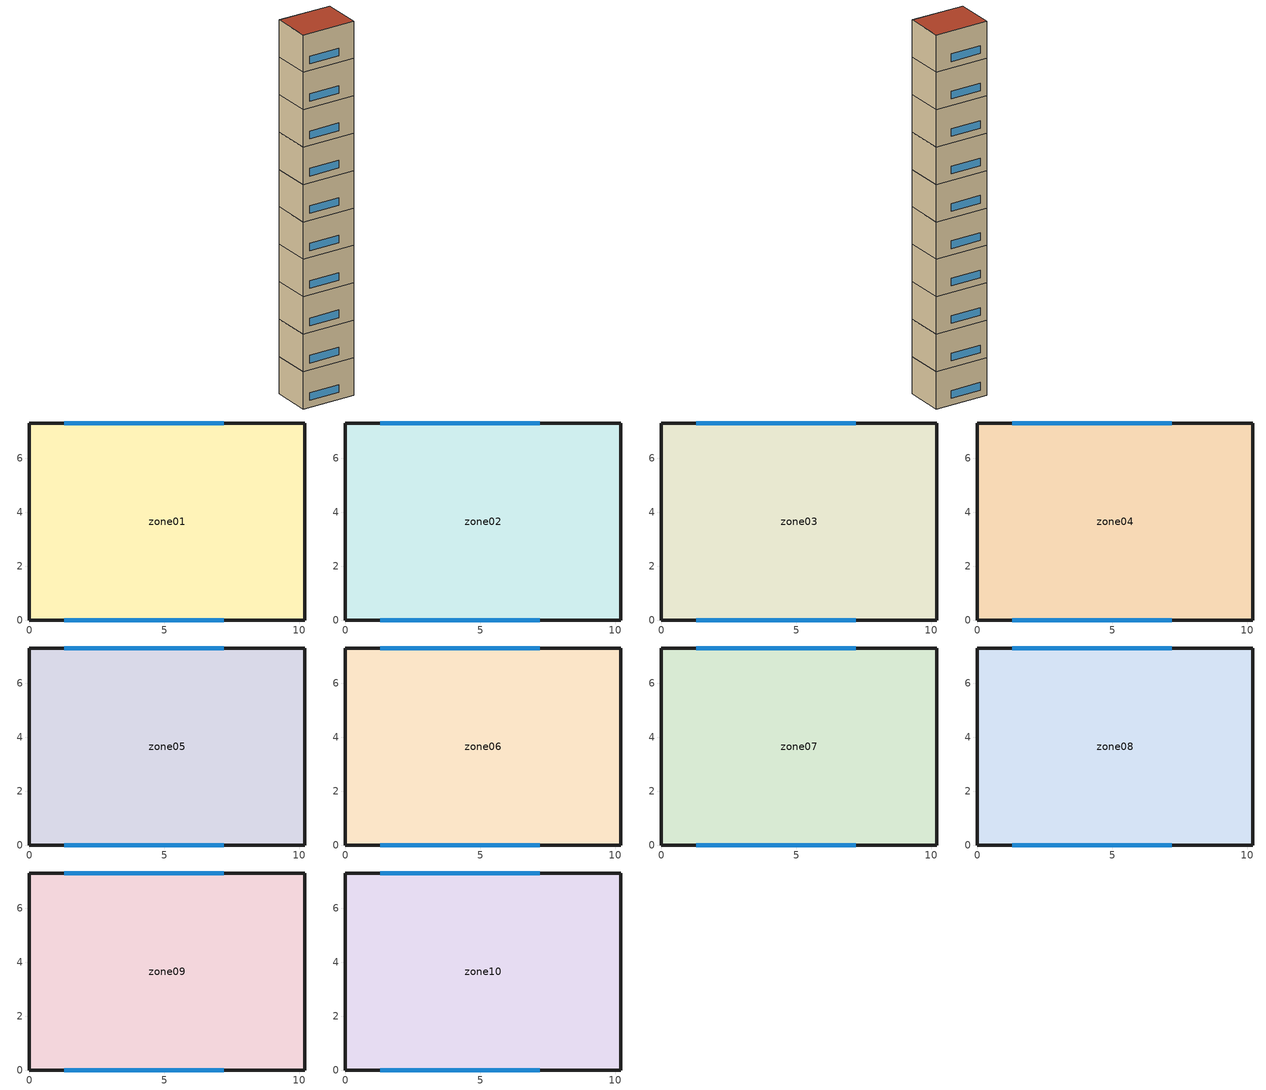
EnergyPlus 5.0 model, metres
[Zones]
zone01
 floor ground (GROUND_FLOOR): 10.2,7.3 10.2,0 0,0 0,7.3 z0
 wall outside (EXT_WALL): 10.2,0 10.2,7.3 0,7.3 0,0 10.2,0 z0:6.9
 window (EXT_WINDOW1): 1.3,0 7.2,0 / 7.2,7.3 1.3,7.3 z1.25:2.65
 ceiling to zone02 (ADJ_CEILING): 0,7.3 0,0 10.2,0 10.2,7.3 z6.9
zone02
 floor to zone01 (ADJ_CEILING): 10.2,7.3 10.2,0 0,0 0,7.3 z6.9
 wall outside (EXT_WALL): 10.2,0 10.2,7.3 0,7.3 0,0 10.2,0 z6.9:13.8
 window (EXT_WINDOW1): 1.3,0 7.2,0 / 7.2,7.3 1.3,7.3 z8.15:9.55
 ceiling to zone03 (ADJ_CEILING): 0,7.3 0,0 10.2,0 10.2,7.3 z13.8
zone03
 floor to zone02 (ADJ_CEILING): 10.2,7.3 10.2,0 0,0 0,7.3 z13.8
 wall outside (EXT_WALL): 10.2,0 10.2,7.3 0,7.3 0,0 10.2,0 z13.8:20.7
 window (EXT_WINDOW1): 1.3,0 7.2,0 / 7.2,7.3 1.3,7.3 z15.05:16.45
 ceiling to zone04 (ADJ_CEILING): 0,7.3 0,0 10.2,0 10.2,7.3 z20.7
zone04
 floor to zone03 (ADJ_CEILING): 10.2,7.3 10.2,0 0,0 0,7.3 z20.7
 wall outside (EXT_WALL): 10.2,0 10.2,7.3 0,7.3 0,0 10.2,0 z20.7:27.6
 window (EXT_WINDOW1): 1.3,0 7.2,0 / 7.2,7.3 1.3,7.3 z21.95:23.35
 ceiling to zone05 (ADJ_CEILING): 0,7.3 0,0 10.2,0 10.2,7.3 z27.6
zone05
 floor to zone04 (ADJ_CEILING): 10.2,7.3 10.2,0 0,0 0,7.3 z27.6
 wall outside (EXT_WALL): 10.2,0 10.2,7.3 0,7.3 0,0 10.2,0 z27.6:34.5
 window (EXT_WINDOW1): 1.3,0 7.2,0 / 7.2,7.3 1.3,7.3 z28.85:30.25
 ceiling to zone06 (ADJ_CEILING): 0,7.3 0,0 10.2,0 10.2,7.3 z34.5
zone06
 floor to zone05 (ADJ_CEILING): 10.2,7.3 10.2,0 0,0 0,7.3 z34.5
 wall outside (EXT_WALL): 10.2,0 10.2,7.3 0,7.3 0,0 10.2,0 z34.5:41.4
 window (EXT_WINDOW1): 1.3,0 7.2,0 / 7.2,7.3 1.3,7.3 z35.75:37.15
 ceiling to zone07 (ADJ_CEILING): 0,7.3 0,0 10.2,0 10.2,7.3 z41.4
zone07
 floor to zone06 (ADJ_CEILING): 10.2,7.3 10.2,0 0,0 0,7.3 z41.4
 wall outside (EXT_WALL): 10.2,0 10.2,7.3 0,7.3 0,0 10.2,0 z41.4:48.3
 window (EXT_WINDOW1): 1.3,0 7.2,0 / 7.2,7.3 1.3,7.3 z42.65:44.05
 ceiling to zone08 (ADJ_CEILING): 0,7.3 0,0 10.2,0 10.2,7.3 z48.3
zone08
 floor to zone07 (ADJ_CEILING): 10.2,7.3 10.2,0 0,0 0,7.3 z48.3
 wall outside (EXT_WALL): 10.2,0 10.2,7.3 0,7.3 0,0 10.2,0 z48.3:55.2
 window (EXT_WINDOW1): 1.3,0 7.2,0 / 7.2,7.3 1.3,7.3 z49.55:50.95
 ceiling to zone09 (ADJ_CEILING): 0,7.3 0,0 10.2,0 10.2,7.3 z55.2
zone09
 floor to zone08 (ADJ_CEILING): 10.2,7.3 10.2,0 0,0 0,7.3 z55.2
 wall outside (EXT_WALL): 10.2,0 10.2,7.3 0,7.3 0,0 10.2,0 z55.2:62.1
 window (EXT_WINDOW1): 1.3,0 7.2,0 / 7.2,7.3 1.3,7.3 z56.45:57.85
 ceiling to zone10 (ADJ_CEILING): 0,7.3 0,0 10.2,0 10.2,7.3 z62.1
zone10
 floor to zone09 (ADJ_CEILING): 10.2,7.3 10.2,0 0,0 0,7.3 z62.1
 wall outside (EXT_WALL): 10.2,0 10.2,7.3 0,7.3 0,0 10.2,0 z62.1:69
 window (EXT_WINDOW1): 1.3,0 7.2,0 / 7.2,7.3 1.3,7.3 z63.35:64.75
 roof outside (EXT_ROOF): 0,7.3 0,0 10.2,0 10.2,7.3 z69
[Building]
TRNSYS18: North Axis {deg}=0; Terrain=City; Loads Convergence Tolerance Value=0; Temperature Convergence Tolerance Value {deltaC}=0; Solar Distribution=FullInteriorAndExterior; Maximum Number of Warmup Days=0
[Site:Location]
not used: Latitude {deg}=0; Longitude {deg}=0; Time Zone {hr}=0; Elevation {m}=0
[Construction]
GROUND_FLOOR; EXT_WALL; EXT_ROOF; ADJ_CEILING; EXT_WINDOW1: 
[WindowProperty:ShadingControl]
ESHADE=0; ISHADE=INPUT 1*MAX_ISHADE : SHADECNTRL=ISHADE_INTERNAL
[SurfaceProperty:OtherSideCoefficients]
BOUNDARY=IDENTICAL; BOUNDARY=INPUT 1*TBOUNDARY; BOUNDARY=INPUT 1*TBOUNDARY_2; BOUNDARY=INPUT 1*TBOUNDARY_3; BOUNDARY=INPUT 1*TGROUND; BOUNDARY=20; BOUNDARY=15
[Zone] Multiplier=1
zone01; zone02; zone03; zone04; zone05; zone06; zone07; zone08; zone09; zone10
